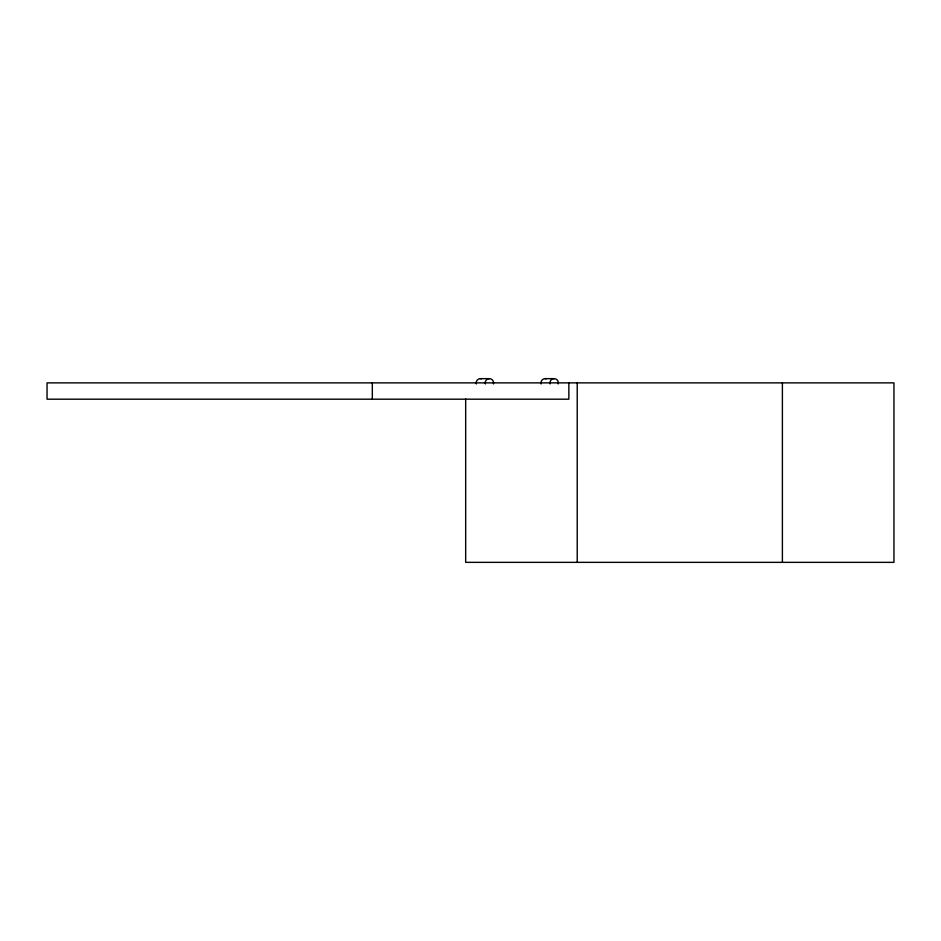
<?xml version="1.0" encoding="UTF-8"?>
<svg xmlns="http://www.w3.org/2000/svg" width="941" height="941" viewBox="0 0 941 941"><rect width="100%" height="100%" fill="white"/><g stroke="black" fill="none" stroke-linecap="round" stroke-linejoin="round"><path stroke-width="1.41" d="M480.392 378.647L489.379 378.647M545.157 378.647L554.143 378.647M550.109 383.963L549.967 382.869A4.223 4.187 -90 0 1 554.696 378.682A4.223 4.187 -90 0 1 558.189 383.963M541.122 383.963L540.981 382.869A4.223 4.187 -90 0 1 546.239 378.788M485.344 383.963L485.203 382.869A4.223 4.187 -90 0 1 489.932 378.682A4.223 4.187 -90 0 1 493.425 383.963M476.358 383.963L476.205 382.869A4.223 4.187 -90 0 1 481.474 378.788M782.394 382.869L782.394 562.353M577.221 382.869L577.221 562.353M568.858 382.869L568.858 399.184L47.05 399.184L47.05 382.869L893.95 382.869L893.95 562.353L465.677 562.353L465.677 398.925M372.318 382.869L372.318 399.184"/></g></svg>
